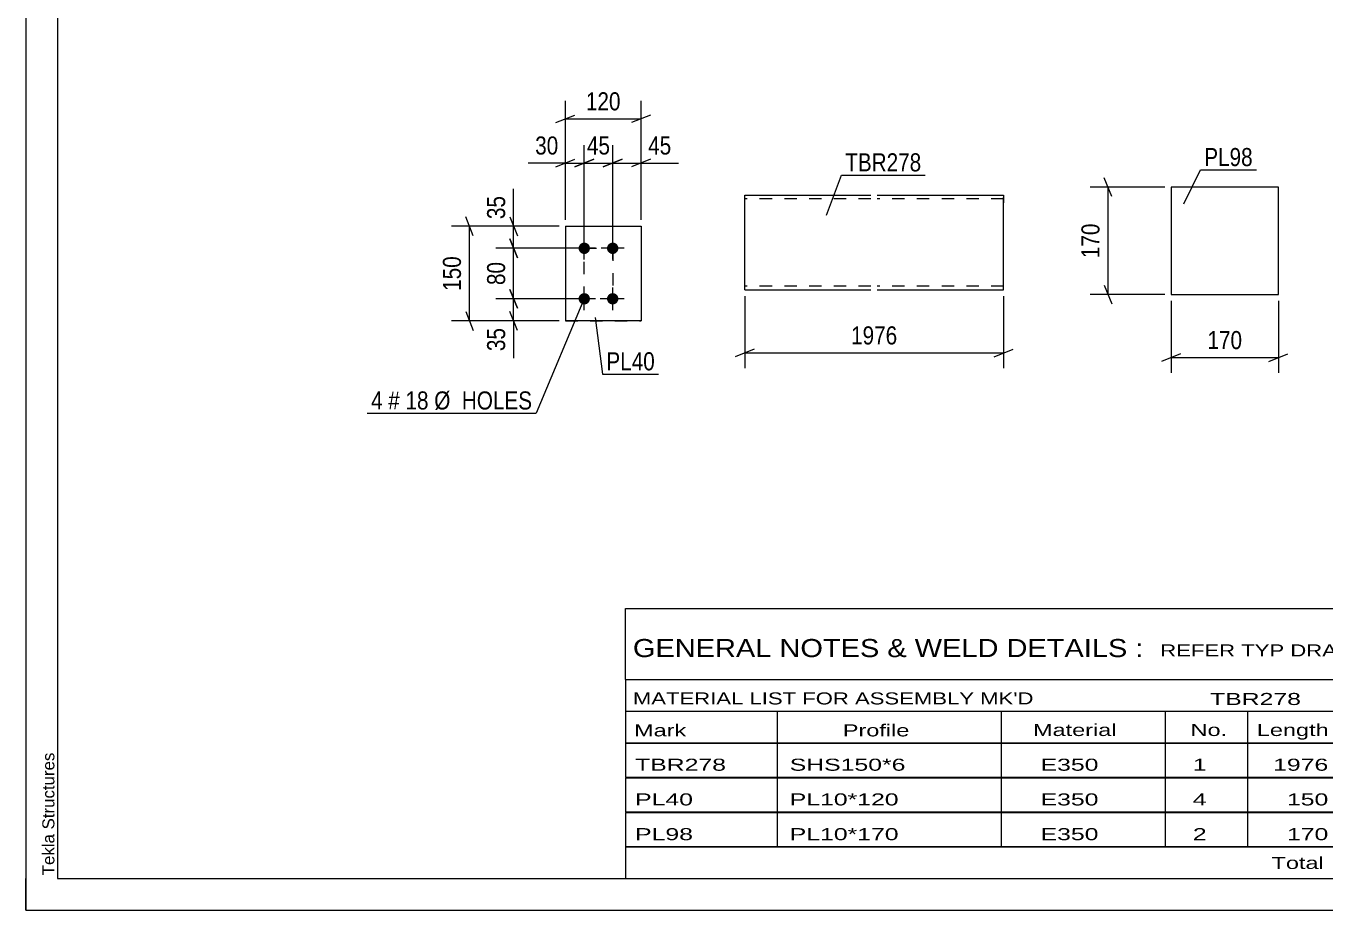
# Model space of a CAD drawing. Header units: millimetres. Extents: x 0 to 420, y 0 to 297.
# Drawn here: x 0 to 205.8, y 0 to 140 of the extents above; entities that cross this region are included whole.
import ezdxf

# ---------------------------------------------------------------- set-up
doc = ezdxf.new("R2010")
doc.units = ezdxf.units.MM
doc.linetypes.add('DXK_LINE_DOT2', pattern=[3.9198, 1.9599, -1.9599])
doc.styles.add('Arial', font='ARIAL.TTF', dxfattribs={"height": 0.2})
doc.styles.add('Arial Narrow', font='ARIALN.TTF', dxfattribs={"height": 0.2})

# ---------------------------------------------------------------- blocks, each defined once
blk = doc.blocks.new('Unknown-580873252-1163')
at = {"color": 5, "linetype": 'Continuous'}
for p, q in [((0, 297), (0, 0)), ((5, 292), (5, 5)), ((0, 0), (0, 5)), ((5, 5), (415, 5)), ((0, 0), (420, 0))]:
    blk.add_line(p, q, dxfattribs=at)
at = {"color": 174, "linetype": 'Continuous', "style": 'Arial'}
blk.add_text('Tekla Structures', height=1.9102, rotation=90, dxfattribs=at).set_placement((4.5, 5.5))
blk = doc.blocks.new('Part-580873252-2138 - 2131')
at = {"color": 2, "linetype": 'Continuous'}
for p, q in [((85.45, 108.31), (97.45, 108.31)), ((85.45, 108.31), (85.45, 93.31)), ((97.45, 108.31), (97.45, 108.31)), ((97.45, 108.31), (97.45, 93.31)), ((97.45, 93.31), (85.45, 93.31)), ((85.45, 93.31), (85.45, 93.31))]:
    blk.add_line(p, q, dxfattribs=at)
at = {"color": 7, "linetype": 'DXK_LINE_DOT2'}
for p, q in [((85.45, 108.31), (97.45, 108.31)), ((97.45, 108.31), (97.45, 108.31)), ((85.45, 93.31), (97.45, 93.31))]:
    blk.add_line(p, q, dxfattribs=at)
blk = doc.blocks.new('Bolt-580873252-2171 - 2131')
at = {"linetype": 'Continuous'}
for points in [[(88.45, 105.71), (88.64, 105.69), (88.82, 105.64), (88.98, 105.54), (89.12, 105.42), (89.23, 105.26), (89.31, 105.09), (89.34, 104.91), (89.34, 104.72), (89.31, 104.54), (89.23, 104.36), (89.12, 104.21), (88.98, 104.09), (88.82, 103.99), (88.64, 103.93), (88.45, 103.91), (88.26, 103.93), (88.08, 103.99), (87.92, 104.09), (87.78, 104.21), (87.67, 104.36), (87.59, 104.54), (87.55, 104.72), (87.55, 104.91), (87.59, 105.09), (87.67, 105.26), (87.78, 105.42), (87.92, 105.54), (88.08, 105.64), (88.26, 105.69)], [(92.95, 105.71), (93.14, 105.69), (93.32, 105.64), (93.48, 105.54), (93.62, 105.42), (93.73, 105.26), (93.81, 105.09), (93.84, 104.91), (93.84, 104.72), (93.81, 104.54), (93.73, 104.36), (93.62, 104.21), (93.48, 104.09), (93.32, 103.99), (93.14, 103.93), (92.95, 103.91), (92.76, 103.93), (92.58, 103.99), (92.42, 104.09), (92.28, 104.21), (92.17, 104.36), (92.09, 104.54), (92.05, 104.72), (92.05, 104.91), (92.09, 105.09), (92.17, 105.26), (92.28, 105.42), (92.42, 105.54), (92.58, 105.64), (92.76, 105.69)], [(88.45, 97.71), (88.64, 97.69), (88.82, 97.64), (88.98, 97.54), (89.12, 97.42), (89.23, 97.26), (89.31, 97.09), (89.34, 96.91), (89.34, 96.72), (89.31, 96.54), (89.23, 96.36), (89.12, 96.21), (88.98, 96.09), (88.82, 95.99), (88.64, 95.93), (88.45, 95.91), (88.26, 95.93), (88.08, 95.99), (87.92, 96.09), (87.78, 96.21), (87.67, 96.36), (87.59, 96.54), (87.55, 96.72), (87.55, 96.91), (87.59, 97.09), (87.67, 97.26), (87.78, 97.42), (87.92, 97.54), (88.08, 97.64), (88.26, 97.69)], [(92.95, 97.71), (93.14, 97.69), (93.32, 97.64), (93.48, 97.54), (93.62, 97.42), (93.73, 97.26), (93.81, 97.09), (93.84, 96.91), (93.84, 96.72), (93.81, 96.54), (93.73, 96.36), (93.62, 96.21), (93.48, 96.09), (93.32, 95.99), (93.14, 95.93), (92.95, 95.91), (92.76, 95.93), (92.58, 95.99), (92.42, 96.09), (92.28, 96.21), (92.17, 96.36), (92.09, 96.54), (92.05, 96.72), (92.05, 96.91), (92.09, 97.09), (92.17, 97.26), (92.28, 97.42), (92.42, 97.54), (92.58, 97.64), (92.76, 97.69)]]:
    blk.add_hatch(color=1, dxfattribs=at).paths.add_polyline_path(points)
at = {"color": 1, "linetype": 'Continuous'}
for p, q in [((88.45, 103.01), (88.45, 106.61)), ((92.95, 103.01), (92.95, 106.61)), ((90.25, 104.81), (86.65, 104.81)), ((94.75, 104.81), (91.15, 104.81)), ((90.25, 96.81), (86.65, 96.81)), ((88.45, 95.01), (88.45, 98.61)), ((94.75, 96.81), (91.15, 96.81)), ((92.95, 95.01), (92.95, 98.61))]:
    blk.add_line(p, q, dxfattribs=at)
blk = doc.blocks.new('Part-580873252-2302 - 2296')
at = {"color": 2, "linetype": 'Continuous'}
for p, q in [((198.42, 114.49), (181.42, 114.49)), ((181.42, 114.49), (181.42, 97.49)), ((198.42, 97.49), (198.42, 114.49)), ((181.42, 97.49), (198.42, 97.49))]:
    blk.add_line(p, q, dxfattribs=at)
blk = doc.blocks.new('Part-580873252-2328 - 2321')
at = {"color": 2, "linetype": 'Continuous'}
for p, q in [((113.87, 98.32), (113.87, 113.23)), ((113.87, 113.23), (133.87, 113.23)), ((134.87, 113.23), (154.87, 113.23)), ((154.87, 113.23), (154.87, 113.14)), ((154.87, 113.14), (154.87, 112.03)), ((154.87, 98.23), (154.87, 112.03)), ((113.87, 98.23), (113.87, 98.32)), ((113.87, 98.23), (133.87, 98.23)), ((134.87, 98.23), (154.87, 98.23))]:
    blk.add_line(p, q, dxfattribs=at)
at = {"color": 7, "linetype": 'DXK_LINE_DOT2'}
for p, q in [((133.87, 112.63), (113.87, 112.63)), ((154.87, 112.63), (134.87, 112.63)), ((154.87, 112.03), (154.87, 112.88)), ((113.87, 98.83), (113.87, 98.88)), ((133.87, 98.83), (113.87, 98.83)), ((154.87, 98.83), (134.87, 98.83)), ((154.87, 98.83), (154.87, 98.88))]:
    blk.add_line(p, q, dxfattribs=at)
blk = doc.blocks.new('Rectangle-580873252-2281 - 2131')
at = {"color": 1, "linetype": 'DXK_LINE_DOT2'}
blk.add_lwpolyline([(88.45, 104.81), (92.95, 104.81), (92.95, 96.81), (88.45, 96.81), (88.45, 104.81)], close=True, dxfattribs=at)
blk = doc.blocks.new('StraightDimension-580873252-2174 - 2131')
at = {"color": 7, "linetype": 'Continuous'}
for p, q in [((85.45, 109.31), (85.45, 128.16)), ((97.45, 109.31), (97.45, 128.16)), ((83.95, 124.71), (86.95, 125.91)), ((98.95, 125.91), (95.95, 124.71)), ((85.45, 125.31), (97.45, 125.31))]:
    blk.add_line(p, q, dxfattribs=at)
at = {"color": 0}
blk.add_wipeout([(94.79, 126.06), (94.79, 130.26), (88.11, 130.26), (88.11, 126.06)], dxfattribs=at)
at = {"color": 3, "style": 'Arial Narrow'}
blk.add_text('120', height=2.863, dxfattribs=at).set_placement((88.71, 126.66))
blk = doc.blocks.new('StraightDimension-580873252-2191 - 2131')
at = {"color": 7, "linetype": 'Continuous'}
for p, q in [((88.45, 105.81), (88.45, 121.16)), ((92.95, 105.81), (92.95, 121.16)), ((86.95, 117.71), (89.95, 118.91)), ((88.45, 118.31), (92.95, 118.31)), ((94.45, 118.91), (91.45, 117.71))]:
    blk.add_line(p, q, dxfattribs=at)
at = {"color": 0}
blk.add_wipeout([(93.13, 119.06), (93.13, 123.26), (88.27, 123.26), (88.27, 119.06)], dxfattribs=at)
at = {"color": 3, "style": 'Arial Narrow'}
blk.add_text('45', height=2.863, dxfattribs=at).set_placement((88.87, 119.66))
blk = doc.blocks.new('StraightDimension-580873252-2201 - 2131')
at = {"color": 7, "linetype": 'Continuous'}
for p, q in [((85.45, 109.31), (85.45, 121.16)), ((88.45, 105.81), (88.45, 121.16)), ((83.95, 117.71), (86.95, 118.91)), ((85.45, 118.31), (88.45, 118.31)), ((89.95, 118.91), (86.95, 117.71))]:
    blk.add_line(p, q, dxfattribs=at)
at = {"color": 0}
blk.add_wipeout([(84.92, 119.06), (84.92, 123.26), (80.07, 123.26), (80.07, 119.06)], dxfattribs=at)
at = {"color": 7, "linetype": 'Continuous'}
blk.add_line((85.45, 118.31), (79.54, 118.31), dxfattribs=at)
blk.add_line((85.45, 118.31), (79.54, 118.31), dxfattribs=at)
at = {"color": 3, "style": 'Arial Narrow'}
blk.add_text('30', height=2.863, dxfattribs=at).set_placement((80.67, 119.66))
blk = doc.blocks.new('StraightDimension-580873252-2214 - 2131')
at = {"color": 7, "linetype": 'Continuous'}
for p, q in [((92.95, 105.81), (92.95, 121.16)), ((97.45, 109.31), (97.45, 121.16)), ((91.45, 117.71), (94.45, 118.91)), ((92.95, 118.31), (97.45, 118.31)), ((98.95, 118.91), (95.95, 117.71))]:
    blk.add_line(p, q, dxfattribs=at)
at = {"color": 0}
blk.add_wipeout([(102.83, 119.06), (102.83, 123.26), (97.97, 123.26), (97.97, 119.06)], dxfattribs=at)
at = {"color": 7, "linetype": 'Continuous'}
blk.add_line((97.45, 118.31), (103.36, 118.31), dxfattribs=at)
blk.add_line((97.45, 118.31), (103.36, 118.31), dxfattribs=at)
at = {"color": 3, "style": 'Arial Narrow'}
blk.add_text('45', height=2.863, dxfattribs=at).set_placement((98.57, 119.66))
blk = doc.blocks.new('StraightDimension-580873252-2228 - 2131')
at = {"color": 7, "linetype": 'Continuous'}
for p, q in [((70.86, 106.81), (69.66, 109.81)), ((84.45, 108.31), (67.41, 108.31)), ((70.26, 93.31), (70.26, 108.31)), ((69.66, 94.81), (70.86, 91.81)), ((84.45, 93.31), (67.41, 93.31))]:
    blk.add_line(p, q, dxfattribs=at)
at = {"color": 0}
blk.add_wipeout([(69.51, 104.16), (65.31, 104.16), (65.31, 97.47), (69.51, 97.47)], dxfattribs=at)
at = {"color": 3, "style": 'Arial Narrow'}
blk.add_text('150', height=2.863, rotation=90.0002, dxfattribs=at).set_placement((68.91, 98.07))
blk = doc.blocks.new('StraightDimension-580873252-2245 - 2131')
at = {"color": 7, "linetype": 'Continuous'}
for p, q in [((87.45, 96.81), (74.41, 96.81)), ((76.66, 98.31), (77.86, 95.31)), ((77.26, 93.31), (77.26, 96.81)), ((77.86, 91.81), (76.66, 94.81)), ((84.45, 93.31), (74.41, 93.31))]:
    blk.add_line(p, q, dxfattribs=at)
at = {"color": 0}
blk.add_wipeout([(76.51, 92.79), (72.31, 92.79), (72.31, 87.93), (76.51, 87.93)], dxfattribs=at)
at = {"color": 7, "linetype": 'Continuous'}
blk.add_line((77.26, 93.31), (77.26, 87.41), dxfattribs=at)
blk.add_line((77.26, 93.31), (77.26, 87.41), dxfattribs=at)
at = {"color": 3, "style": 'Arial Narrow'}
blk.add_text('35', height=2.863, rotation=90.0002, dxfattribs=at).set_placement((75.91, 88.53))
blk = doc.blocks.new('StraightDimension-580873252-2258 - 2131')
at = {"color": 7, "linetype": 'Continuous'}
for p, q in [((76.66, 109.81), (77.86, 106.81)), ((84.45, 108.31), (74.41, 108.31)), ((77.26, 104.81), (77.26, 108.31)), ((77.86, 103.31), (76.66, 106.31)), ((87.45, 104.81), (74.41, 104.81))]:
    blk.add_line(p, q, dxfattribs=at)
at = {"color": 0}
blk.add_wipeout([(76.51, 113.69), (72.31, 113.69), (72.31, 108.84), (76.51, 108.84)], dxfattribs=at)
at = {"color": 7, "linetype": 'Continuous'}
blk.add_line((77.26, 108.31), (77.26, 114.22), dxfattribs=at)
blk.add_line((77.26, 108.31), (77.26, 114.22), dxfattribs=at)
at = {"color": 3, "style": 'Arial Narrow'}
blk.add_text('35', height=2.863, rotation=90.0002, dxfattribs=at).set_placement((75.91, 109.44))
blk = doc.blocks.new('StraightDimension-580873252-2271 - 2131')
at = {"color": 7, "linetype": 'Continuous'}
for p, q in [((76.66, 106.31), (77.86, 103.31)), ((87.45, 104.81), (74.41, 104.81)), ((77.26, 96.81), (77.26, 104.81)), ((87.45, 96.81), (74.41, 96.81)), ((77.86, 95.31), (76.66, 98.31))]:
    blk.add_line(p, q, dxfattribs=at)
at = {"color": 0}
blk.add_wipeout([(76.51, 103.24), (72.31, 103.24), (72.31, 98.39), (76.51, 98.39)], dxfattribs=at)
at = {"color": 3, "style": 'Arial Narrow'}
blk.add_text('80', height=2.863, rotation=90.0002, dxfattribs=at).set_placement((75.91, 98.99))
blk = doc.blocks.new('StraightDimension-580873252-2304 - 2296')
at = {"color": 7, "linetype": 'Continuous'}
for p, q in [((172.02, 112.99), (170.82, 115.99)), ((180.42, 114.49), (168.57, 114.49)), ((171.42, 97.49), (171.42, 114.49)), ((170.82, 98.99), (172.02, 95.99)), ((180.42, 97.49), (168.57, 97.49))]:
    blk.add_line(p, q, dxfattribs=at)
at = {"color": 0}
blk.add_wipeout([(170.67, 109.33), (166.47, 109.33), (166.47, 102.65), (170.67, 102.65)], dxfattribs=at)
at = {"color": 3, "style": 'Arial Narrow'}
blk.add_text('170', height=2.863, rotation=90.0002, dxfattribs=at).set_placement((170.07, 103.25))
blk = doc.blocks.new('StraightDimension-580873252-2313 - 2296')
at = {"color": 7, "linetype": 'Continuous'}
for p, q in [((181.42, 96.49), (181.42, 85.09)), ((198.42, 96.49), (198.42, 85.09)), ((182.92, 88.09), (179.92, 86.89)), ((181.42, 87.49), (198.42, 87.49)), ((196.92, 86.89), (199.92, 88.09))]:
    blk.add_line(p, q, dxfattribs=at)
at = {"color": 0}
blk.add_wipeout([(193.26, 88.24), (193.26, 92.44), (186.58, 92.44), (186.58, 88.24)], dxfattribs=at)
at = {"color": 3, "style": 'Arial Narrow'}
blk.add_text('170', height=2.863, dxfattribs=at).set_placement((187.18, 88.84))
blk = doc.blocks.new('StraightDimension-580873252-2332 - 2321')
at = {"color": 7, "linetype": 'Continuous'}
for p, q in [((113.87, 97.23), (113.87, 85.83)), ((154.87, 97.23), (154.87, 85.83)), ((115.37, 88.83), (112.37, 87.63)), ((153.37, 87.63), (156.37, 88.83)), ((113.87, 88.23), (154.87, 88.23))]:
    blk.add_line(p, q, dxfattribs=at)
at = {"color": 0}
blk.add_wipeout([(138.63, 88.98), (138.63, 93.18), (130.12, 93.18), (130.12, 88.98)], dxfattribs=at)
at = {"color": 3, "style": 'Arial Narrow'}
blk.add_text('1976', height=2.863, dxfattribs=at).set_placement((130.72, 89.58))
blk = doc.blocks.new('Unknown-580873252-3668')
at = {"color": 7, "linetype": 'Continuous'}
for p, q in [((95, 47.75), (255, 47.75)), ((95, 36.5), (95, 47.75)), ((255, 47.75), (255, 36.5)), ((95, 36.5), (255, 36.5)), ((95, 36.5), (95, 31.5)), ((255, 36.5), (255, 31.5)), ((95, 31.5), (255, 31.5)), ((95, 31.5), (95, 26.5)), ((119, 31.5), (119, 26.5)), ((154.5, 31.5), (154.5, 26.5)), ((180.5, 31.5), (180.5, 26.5)), ((193.5, 31.5), (193.5, 26.5)), ((211, 31.5), (211, 26.5)), ((233, 31.5), (233, 26.5)), ((255, 31.5), (255, 26.5)), ((95, 26.5), (255, 26.5)), ((95, 26.45), (95, 21.05)), ((95, 26.45), (255, 26.45)), ((119, 26.5), (119, 21)), ((154.5, 26.5), (154.5, 21)), ((180.5, 26.5), (180.5, 21)), ((193.5, 26.5), (193.5, 21)), ((211, 26.5), (211, 21)), ((233, 26.5), (233, 21)), ((255, 26.45), (255, 21.05)), ((95, 21.05), (255, 21.05)), ((95, 20.95), (95, 15.55)), ((95, 20.95), (255, 20.95)), ((119, 21), (119, 15.5)), ((154.5, 21), (154.5, 15.5)), ((180.5, 21), (180.5, 15.5)), ((193.5, 21), (193.5, 15.5)), ((211, 21), (211, 15.5)), ((233, 21), (233, 15.5)), ((255, 20.95), (255, 15.55)), ((95, 15.55), (255, 15.55)), ((95, 15.45), (95, 10.05)), ((95, 15.45), (255, 15.45)), ((119, 15.5), (119, 10)), ((154.5, 15.5), (154.5, 10)), ((180.5, 15.5), (180.5, 10)), ((193.5, 15.5), (193.5, 10)), ((211, 15.5), (211, 10)), ((233, 15.5), (233, 10)), ((255, 15.45), (255, 10.05)), ((95, 10.05), (255, 10.05)), ((95, 10), (255, 10)), ((95, 10), (95, 5)), ((211, 10), (211, 5)), ((233, 10), (233, 5)), ((255, 10), (255, 5)), ((95, 5), (255, 5))]:
    blk.add_line(p, q, dxfattribs=at)
at = {"color": 7, "style": 'Arial Narrow'}
for s, height, width, p in [('GENERAL NOTES & WELD DETAILS :', 2.8633, 1.4, (96.15, 40.06)), ('REFER TYP DRAWING TYP-01', 1.9089, 1.6, (179.7, 40.16)), ("MATERIAL LIST FOR ASSEMBLY MK'D", 1.9089, 1.6, (96.15, 32.56)), ('TBR278', 1.909, 1.794707, (187.59, 32.47)), ('2', 1.91, 1.794707, (217.08, 32.56)), ('No. Required', 1.9089, 1.6, (226.41, 32.56)), ('Mark', 1.909, 1.7, (96.34, 27.5)), ('Profile', 1.909, 1.7, (129.41, 27.5)), ('Material', 1.909, 1.7, (159.54, 27.56)), ('No.', 1.909, 1.7, (184.5, 27.56)), ('Length', 1.909, 1.7, (195, 27.56)), ('Area', 1.909, 1.7, (217.5, 27.56)), ('Weight', 1.909, 1.7, (237, 27.56))]:
    blk.add_text(s, height=height, dxfattribs=dict(at, width=width)).set_placement(p)
at = {"color": 7, "linetype": 'Continuous', "style": 'Arial Narrow'}
for s, height, width, p in [('TBR278', 1.909, 1.794707, (96.5, 22.06)), ('SHS150*6', 1.909, 1.794707, (121, 22.06)), ('E350', 1.909, 1.794707, (160.74, 22.06)), ('1', 1.91, 1.794707, (184.86, 22.06)), ('1976', 1.909, 1.794707, (197.58, 22.06)), ('1.2', 1.909, 1.794707, (221.32, 22.06)), ('53.6', 1.909, 1.794707, (240.14, 22.06)), ('PL40', 1.909, 1.794707, (96.5, 16.56)), ('PL10*120', 1.909, 1.794707, (121, 16.56)), ('E350', 1.909, 1.794707, (160.74, 16.56)), ('4', 1.91, 1.794707, (184.86, 16.56)), ('150', 1.909, 1.794707, (199.77, 16.56)), ('0.0', 1.909, 1.794707, (221.32, 16.56)), ('5.7', 1.909, 1.794707, (242.33, 16.56)), ('PL98', 1.909, 1.794707, (96.5, 11.06)), ('PL10*170', 1.909, 1.794707, (121, 11.06)), ('E350', 1.909, 1.794707, (160.74, 11.06)), ('2', 1.91, 1.794707, (184.86, 11.06)), ('170', 1.909, 1.794707, (199.77, 11.06)), ('0.1', 1.909, 1.794707, (221.32, 11.06)), ('4.5', 1.909, 1.794707, (242.33, 11.06)), ('Total', 1.909, 1.7, (197.33, 6.5)), ('1.5', 1.909, 1.794707, (220.83, 6.5)), ('63.8', 1.909, 1.794707, (240.14, 6.5))]:
    blk.add_text(s, height=height, dxfattribs=dict(at, width=width)).set_placement(p)
blk = doc.blocks.new('Mark-580873252-2134 - 2131')
at = {"color": 0}
blk.add_wipeout([(99.63, 85.48), (99.63, 88.48), (91.95, 88.48), (91.95, 85.48)], dxfattribs=at)
blk.add_wipeout([(99.63, 85.48), (99.63, 88.48), (91.95, 88.48), (91.95, 85.48)], dxfattribs=at)
at = {"color": 30, "linetype": 'Continuous'}
for p, q in [((90.17, 93.84), (91.35, 84.88)), ((91.35, 84.88), (100.23, 84.88))]:
    blk.add_line(p, q, dxfattribs=at)
at = {"color": 3, "style": 'Arial Narrow'}
blk.add_text('PL40', height=2.863, dxfattribs=at).set_placement((91.95, 85.48))
blk = doc.blocks.new('Mark-580873252-2167 - 2131')
at = {"color": 0}
blk.add_wipeout([(56.49, 79.28), (56.49, 82.28), (54.67, 82.28), (54.67, 79.28)], dxfattribs=at)
blk.add_wipeout([(56.49, 79.28), (56.49, 82.28), (54.67, 82.28), (54.67, 79.28)], dxfattribs=at)
blk.add_wipeout([(59.22, 79.28), (59.22, 82.28), (57.39, 82.28), (57.39, 79.28)], dxfattribs=at)
blk.add_wipeout([(59.22, 79.28), (59.22, 82.28), (57.39, 82.28), (57.39, 79.28)], dxfattribs=at)
at = {"color": 3, "style": 'Arial Narrow'}
blk.add_text('4', height=2.86, dxfattribs=at).set_placement((54.67, 79.28))
at = {"color": 0}
blk.add_wipeout([(63.78, 79.28), (63.78, 82.28), (60.12, 82.28), (60.12, 79.28)], dxfattribs=at)
blk.add_wipeout([(63.78, 79.28), (63.78, 82.28), (60.12, 82.28), (60.12, 79.28)], dxfattribs=at)
at = {"color": 3, "style": 'Arial Narrow'}
for s, height, p in [('#', 2.86, (57.39, 79.28)), ('18', 2.863, (60.12, 79.28))]:
    blk.add_text(s, height=height, dxfattribs=at).set_placement(p)
at = {"color": 0}
blk.add_wipeout([(80.21, 79.28), (80.21, 82.28), (64.68, 82.28), (64.68, 79.28)], dxfattribs=at)
blk.add_wipeout([(80.21, 79.28), (80.21, 82.28), (64.68, 82.28), (64.68, 79.28)], dxfattribs=at)
at = {"color": 7, "linetype": 'Continuous'}
for p in [(88.5, 96.94), (54.07, 78.68)]:
    blk.add_line(p, (80.81, 78.68), dxfattribs=at)
at = {"color": 3, "style": 'Arial Narrow'}
blk.add_text('Ø  HOLES', height=2.863, dxfattribs=at).set_placement((64.68, 79.28))
blk = doc.blocks.new('Mark-580873252-2298 - 2296')
at = {"color": 0}
blk.add_wipeout([(194.35, 117.83), (194.35, 120.83), (186.67, 120.83), (186.67, 117.83)], dxfattribs=at)
blk.add_wipeout([(194.35, 117.83), (194.35, 120.83), (186.67, 120.83), (186.67, 117.83)], dxfattribs=at)
at = {"color": 30, "linetype": 'Continuous'}
for p, q in [((183.44, 111.87), (186.07, 117.23)), ((186.07, 117.23), (194.95, 117.23))]:
    blk.add_line(p, q, dxfattribs=at)
at = {"color": 3, "style": 'Arial Narrow'}
blk.add_text('PL98', height=2.863, dxfattribs=at).set_placement((186.67, 117.83))
blk = doc.blocks.new('Mark-580873252-2324 - 2321')
at = {"color": 0}
blk.add_wipeout([(141.85, 116.99), (141.85, 119.99), (129.79, 119.99), (129.79, 116.99)], dxfattribs=at)
blk.add_wipeout([(141.85, 116.99), (141.85, 119.99), (129.79, 119.99), (129.79, 116.99)], dxfattribs=at)
at = {"color": 30, "linetype": 'Continuous'}
for p, q in [((126.83, 110.08), (129.19, 116.39)), ((129.19, 116.39), (142.45, 116.39))]:
    blk.add_line(p, q, dxfattribs=at)
at = {"color": 3, "style": 'Arial Narrow'}
blk.add_text('TBR278', height=2.863, dxfattribs=at).set_placement((129.79, 116.99))

msp = doc.modelspace()

# ---------------------------------------------------------------- block references
for name in ['Unknown-580873252-1163', 'Part-580873252-2328 - 2321', 'Part-580873252-2302 - 2296', 'Part-580873252-2138 - 2131', 'Bolt-580873252-2171 - 2131', 'Rectangle-580873252-2281 - 2131', 'Unknown-580873252-3668']:
    msp.add_blockref(name, (0, 0))

# ---------------------------------------------------------------- next in the draw order: block references
for name in ['StraightDimension-580873252-2174 - 2131', 'Mark-580873252-2324 - 2321', 'Mark-580873252-2298 - 2296', 'StraightDimension-580873252-2304 - 2296', 'StraightDimension-580873252-2332 - 2321', 'Mark-580873252-2134 - 2131']:
    msp.add_blockref(name, (0, 0))

# ---------------------------------------------------------------- next in the draw order: block references
for name in ['StraightDimension-580873252-2191 - 2131', 'StraightDimension-580873252-2313 - 2296']:
    msp.add_blockref(name, (0, 0))

# ---------------------------------------------------------------- next in the draw order: block references
for name in ['StraightDimension-580873252-2201 - 2131', 'StraightDimension-580873252-2214 - 2131']:
    msp.add_blockref(name, (0, 0))

# ---------------------------------------------------------------- next in the draw order: block references
msp.add_blockref('StraightDimension-580873252-2228 - 2131', (0, 0))

# ---------------------------------------------------------------- next in the draw order: block references
for name in ['StraightDimension-580873252-2258 - 2131', 'StraightDimension-580873252-2245 - 2131']:
    msp.add_blockref(name, (0, 0))

# ---------------------------------------------------------------- next in the draw order: block references
msp.add_blockref('StraightDimension-580873252-2271 - 2131', (0, 0))

# ---------------------------------------------------------------- next in the draw order: block references
msp.add_blockref('Mark-580873252-2167 - 2131', (0, 0))

doc.saveas('drawing.dxf')
